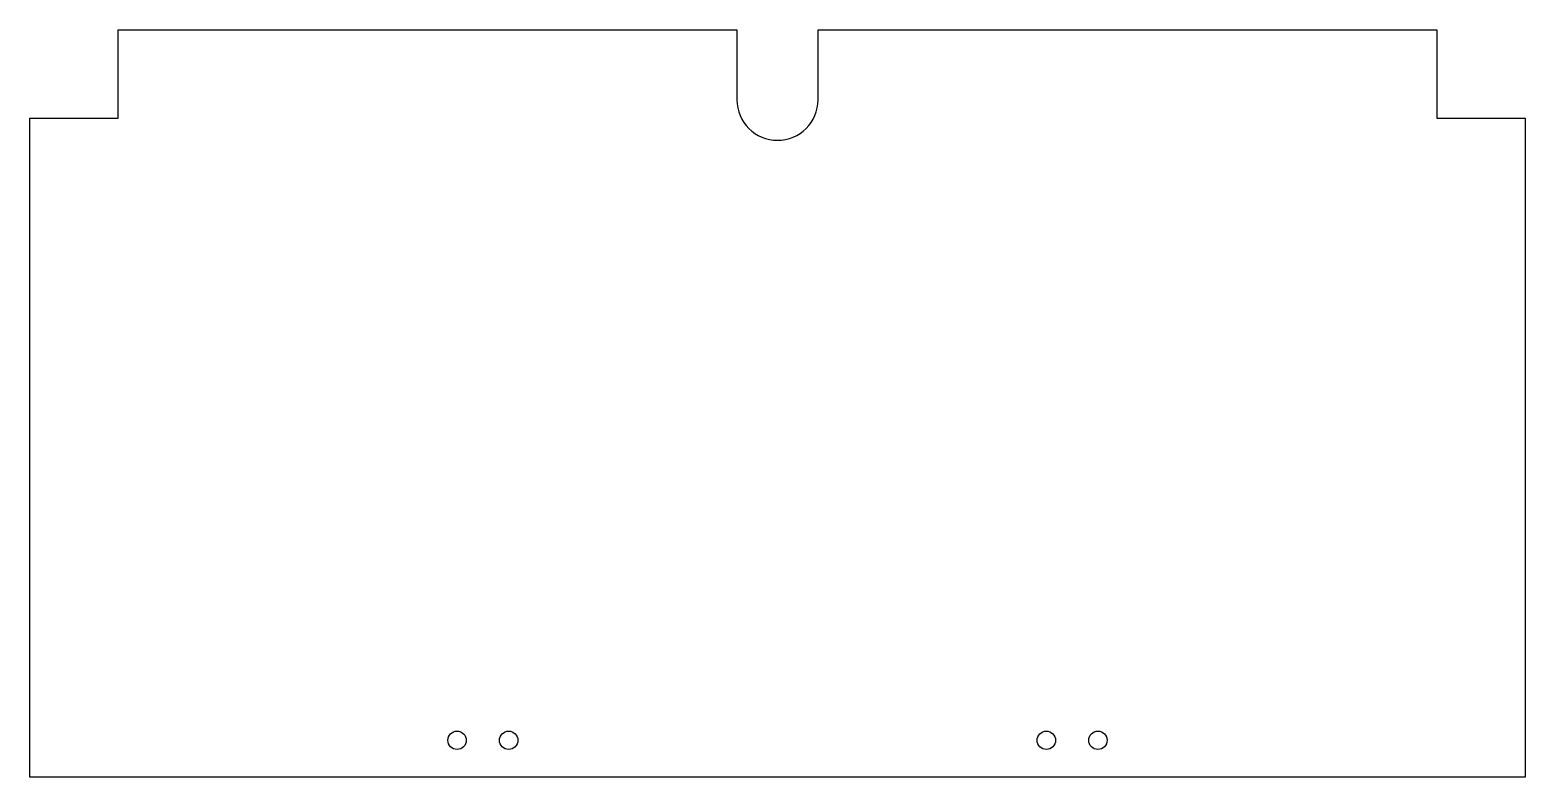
# Model space of a CAD drawing. Header units: millimetres. Extents: x -406 to 0, y -203 to 0.
import ezdxf

# ---------------------------------------------------------------- set-up
doc = ezdxf.new("R2010")
doc.units = ezdxf.units.MM
doc.layers.get('0').update_dxf_attribs({"linetype": 'CONTINUOUS'})

msp = doc.modelspace()

# ---------------------------------------------------------------- linework, layer by layer
msp.add_lwpolyline([(0, -203), (-406, -203), (-406, -24), (-382, -24), (-382, 0), (-214, 0), (-214, -19, 1), (-192, -19), (-192, 0), (-24, 0), (-24, -24), (0, -24)], format="xyb", close=True)
for centre in [(-290, -193), (-290, -193), (-276, -193), (-276, -193), (-130, -193), (-130, -193), (-116, -193), (-116, -193)]:
    msp.add_circle(centre, 2.5)

doc.saveas('drawing.dxf')
